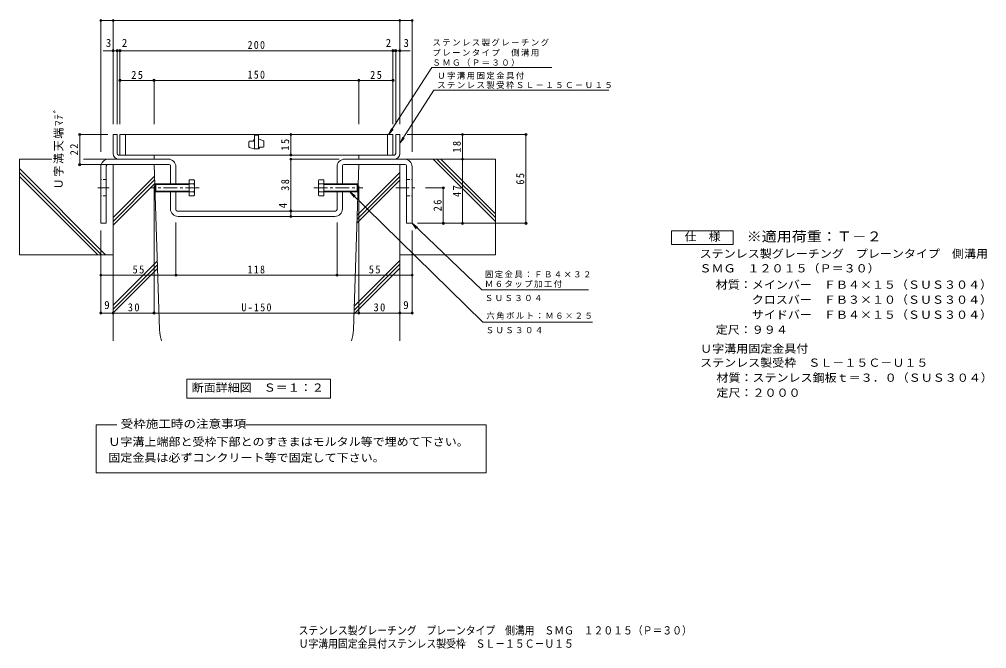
# Model space of a CAD drawing. Units: millimetres at full size. Extents: x -306 to 403, y -393 to 321.
# Drawn here: x -306 to 403, y -393 to 67 of the extents above; entities that cross this region are included whole.
import ezdxf
from ezdxf.enums import TextEntityAlignment as Align

# ---------------------------------------------------------------- set-up
doc = ezdxf.new("R2010")
doc.units = ezdxf.units.MM
doc.header["$LTSCALE"] = 2
doc.header["$PDMODE"] = 32
doc.header["$PDSIZE"] = 1.6
doc.linetypes.add('CHAIN1', pattern=[8, 5, -1, 1, -1])
doc.linetypes.add('DASHED1', pattern=[1.8, 1.2, -0.6])
for name, color, linetype, lineweight in [('D-1', 2, 'Continuous', 9), ('D-2', 3, 'Continuous', 9), ('D-4', 7, 'Continuous', 9), ('D-5', 7, 'Continuous', 9), ('D-6', 6, 'Continuous', 9), ('D-8', 3, 'Continuous', 9), ('D-A', 2, 'Continuous', 9)]:
    doc.layers.add(name, color=color, linetype=linetype, lineweight=lineweight)
doc.layers.add('F-0_F-0ﾚｲﾔ', color=2, linetype='Continuous')
doc.styles.add('ＭＳ ゴシック', font='')
doc.styles.get('ＭＳ ゴシック').set_extended_font_data('MS Gothic')

msp = doc.modelspace()

# ---------------------------------------------------------------- linework, layer by layer
at = {"layer": 'D-1'}
for p, q in [((-233.897, -16.927), (-236.897, -16.927)), ((-236.897, -30.927), (-236.897, -16.927)), ((-233.897, -30.927), (-233.897, -16.927)), ((-29.897, -16.927), (-26.897, -16.927)), ((-29.897, -30.927), (-29.897, -16.927)), ((-26.897, -30.927), (-26.897, -16.927)), ((-232.897, -31.927), (-206.897, -31.927)), ((-232.897, -34.927), (-206.897, -34.927)), ((-206.897, -34.927), (-206.897, -31.927)), ((-30.897, -31.927), (-56.897, -31.927)), ((-56.897, -34.927), (-56.897, -31.927)), ((-30.897, -34.927), (-56.897, -34.927))]:
    msp.add_line(p, q, dxfattribs=at)
for centre, radius, start, end in [((-232.897, -30.927), 4, 180, 270), ((-232.897, -30.927), 1, 180, 270), ((-30.897, -30.927), 1, 270, 0), ((-30.897, -30.927), 4, 270, 0)]:
    msp.add_arc(centre, radius, start, end, dxfattribs=at)
at = {"layer": 'D-2'}
for p, q in [((-231.897, -31.927), (-231.897, -16.927)), ((-31.897, -16.927), (-231.897, -16.927)), ((-227.897, -31.927), (-227.897, -16.927)), ((-133.897, -21.177), (-133.897, -20.927)), ((-133.397, -17.427), (-133.397, -27.427)), ((-130.397, -17.427), (-133.397, -17.427)), ((-130.397, -17.427), (-130.397, -27.427)), ((-129.897, -20.427), (-130.397, -20.427)), ((-126.729, -21.559), (-129.897, -20.427)), ((-35.897, -16.927), (-35.897, -31.927)), ((-31.897, -16.927), (-31.897, -31.927)), ((-137.397, -25.825), (-137.397, -22.177)), ((-137.065, -26.296), (-133.897, -27.427)), ((-136.897, -21.677), (-134.397, -21.677)), ((-130.397, -27.427), (-133.897, -27.427)), ((-129.897, -26.927), (-129.897, -26.677)), ((-129.397, -26.177), (-126.897, -26.177)), ((-126.397, -22.029), (-126.397, -25.677)), ((-31.897, -31.927), (-231.897, -31.927))]:
    msp.add_line(p, q, dxfattribs=at)
for centre, start, end in [((-134.397, -21.177), 270, 0), ((-133.397, -20.927), 90, 180), ((-136.897, -22.177), 90, 180), ((-136.897, -25.825), 180, 250.34616), ((-130.397, -26.927), 270, 0), ((-129.397, -26.677), 90, 180), ((-126.897, -25.677), 270, 0), ((-126.897, -22.029), 0, 70.34616)]:
    msp.add_arc(centre, 0.5, start, end, dxfattribs=at)
at = {"layer": 'D-4'}
for p, q in [((-245.897, 67.245), (-245.897, -29.581)), ((-236.897, 66.645), (-245.897, 66.645)), ((-236.897, -9.336), (-236.897, 67.245)), ((-26.897, 66.645), (-236.897, 66.645)), ((-26.897, -9.336), (-26.897, 67.245)), ((-26.897, 66.645), (-17.897, 66.645)), ((-17.897, 67.245), (-17.897, -29.581)), ((-232.897, 44.506), (-244.093, 44.506)), ((-233.897, -9.336), (-233.897, 45.106)), ((-231.897, 44.506), (-232.897, 44.506)), ((-231.897, -9.336), (-231.897, 45.106)), ((-231.897, 44.506), (-31.897, 44.506)), ((-31.897, -9.336), (-31.897, 45.106)), ((-29.897, -9.336), (-29.897, 45.106)), ((-206.897, 22.756), (-231.897, 22.756)), ((-206.897, -9.336), (-206.897, 23.356)), ((-56.897, 22.756), (-206.897, 22.756)), ((-56.897, -9.336), (-56.897, 23.356)), ((-56.897, 22.756), (-31.897, 22.756)), ((-261.962, -16.927), (-240.732, -16.927)), ((-261.362, -16.927), (-261.362, -38.927)), ((-106.688, -31.927), (-106.688, -16.927)), ((66.083, -16.927), (-21.489, -16.927)), ((19.033, -34.927), (19.033, -16.927)), ((65.483, -16.927), (65.483, -81.927)), ((-107.288, -34.927), (-71.297, -34.927)), ((-106.688, -72.927), (-106.688, -34.927)), ((37.856, -34.927), (-9.577, -34.927)), ((19.033, -34.927), (19.033, -81.927)), ((-261.962, -38.927), (-240.732, -38.927)), ((-206.897, -148.27), (-206.897, -54.54)), ((-56.897, -148.27), (-56.897, -54.54)), ((5.55, -55.927), (-8.117, -55.927)), ((4.95, -81.927), (4.95, -55.927)), ((-106.688, -76.927), (-106.688, -72.927)), ((-190.897, -120.528), (-190.897, -81.248)), ((-72.897, -120.528), (-72.897, -81.248)), ((66.083, -81.927), (-13.897, -81.927)), ((-245.897, -148.27), (-245.897, -87.301)), ((-17.897, -148.27), (-17.897, -87.301)), ((-245.897, -119.928), (-190.897, -119.928)), ((-190.897, -119.928), (-72.897, -119.928)), ((-72.897, -119.928), (-17.897, -119.928)), ((-245.897, -147.67), (-236.897, -147.67)), ((-236.897, -147.67), (-206.897, -147.67)), ((-206.897, -147.67), (-56.897, -147.67)), ((-56.897, -147.67), (-26.897, -147.67)), ((-26.897, -147.67), (-17.897, -147.67))]:
    msp.add_line(p, q, dxfattribs=at)
msp.add_lwpolyline([(-31.897, 44.506), (-30.897, 44.506), (-19.365, 44.506)], dxfattribs=at)
for p in [(-245.897, 66.645), (-236.897, 66.645), (-26.897, 66.645), (-17.897, 66.645), (-236.897, 44.506), (-233.897, 44.506), (-231.897, 44.506), (-31.897, 44.506), (-29.897, 44.506), (-26.897, 44.506), (-231.897, 22.756), (-206.897, 22.756), (-56.897, 22.756), (-31.897, 22.756), (-261.362, -16.927), (-106.688, -16.927), (19.033, -16.927), (65.483, -16.927), (-106.688, -31.927), (-106.688, -34.927), (19.033, -34.927), (-261.362, -38.927), (4.95, -55.927), (-106.688, -72.927), (-106.688, -76.927), (4.95, -81.927), (19.033, -81.927), (65.483, -81.927), (-245.897, -119.928), (-190.897, -119.928), (-72.897, -119.928), (-17.897, -119.928), (-245.897, -147.67), (-236.897, -147.67), (-206.897, -147.67), (-56.897, -147.67), (-26.897, -147.67), (-17.897, -147.67)]:
    msp.add_point(p, dxfattribs=at)
at = {"layer": 'D-5'}
for p, q in [((-35.111, -16.927), (-3.503, 32.253)), ((-3.503, 32.253), (84.542, 32.253)), ((-26.897, -23.295), (-1.867, 15.651)), ((126.161, 15.651), (-1.867, 15.651)), ((-35.111, -16.927), (-32.979, -12.404)), ((-35.111, -16.927), (-31.881, -13.11)), ((-26.897, -23.295), (-24.766, -18.771)), ((-26.897, -23.295), (-23.668, -19.477)), ((-63.492, -58.927), (33.856, -154.361)), ((-63.492, -58.927), (-59.495, -61.931)), ((-63.492, -58.927), (-60.409, -62.864)), ((-17.897, -81.927), (-14.814, -85.864)), ((-17.897, -81.927), (-13.9, -84.931)), ((-17.897, -81.927), (33.27, -130.749)), ((111.385, -130.749), (33.27, -130.749)), ((114.286, -154.361), (33.856, -154.361)), ((-182.967, -196.022), (-77.767, -196.022)), ((-182.967, -196.022), (-182.967, -210.022)), ((-77.767, -196.022), (-77.767, -210.022)), ((-182.967, -210.022), (-77.767, -210.022)), ((-249.386, -229.573), (-234.169, -229.573)), ((-249.386, -264.74), (-249.386, -229.573))]:
    msp.add_line(p, q, dxfattribs=at)
msp.add_lwpolyline([(172.149, -97.446), (172.149, -87.446), (217.149, -87.446), (217.149, -97.446)], close=True, dxfattribs=at)
msp.add_lwpolyline([(-139.455, -229.573), (36.413, -229.573), (36.413, -264.74), (-249.386, -264.74)], dxfattribs=at)
at = {"layer": 'D-6'}
for p, q in [((-305.577, -34.927), (-305.577, -104.927)), ((-281.773, -34.927), (-305.577, -34.927)), ((-241.897, -34.927), (-258.649, -34.927)), ((-23.147, -34.927), (43.103, -34.927)), ((43.103, -80.61), (-2.58, -34.927)), ((43.103, -77.781), (0.249, -34.927)), ((43.103, -74.953), (3.077, -34.927)), ((43.103, -34.927), (43.103, -104.927)), ((-242.535, -104.927), (-305.577, -41.885)), ((-206.897, -38.927), (-236.897, -38.927)), ((-236.897, -38.927), (-236.897, -167.97)), ((-202.864, -159.927), (-206.897, -38.927)), ((-60.93, -159.927), (-56.897, -38.927)), ((-26.897, -38.927), (-56.897, -38.927)), ((-26.897, -38.927), (-26.897, -167.97)), ((-245.363, -104.927), (-305.577, -44.713)), ((-248.191, -104.927), (-305.577, -47.542)), ((-236.897, -77.665), (-206.615, -47.383)), ((-58.231, -78.932), (-26.897, -47.598)), ((-58.133, -76.006), (-26.897, -44.77)), ((-236.897, -80.493), (-206.524, -50.12)), ((-236.897, -83.322), (-206.433, -52.857)), ((-58.328, -81.858), (-26.897, -50.427)), ((-236.897, -104.927), (-305.577, -104.927)), ((-26.897, -104.927), (43.103, -104.927)), ((-236.897, -141.958), (-204.541, -109.602)), ((-236.897, -144.786), (-204.45, -112.339)), ((-60.448, -145.442), (-26.897, -111.892)), ((-60.35, -142.516), (-26.897, -109.063)), ((-236.897, -147.615), (-204.359, -115.076)), ((-60.545, -148.368), (-26.897, -114.72))]:
    msp.add_line(p, q, dxfattribs=at)
for centre, start, end in [((-172.88, -158.927), 181.90909, 197.54433), ((-90.914, -158.927), 342.45567, 358.09091)]:
    msp.add_arc(centre, 30, start, end, dxfattribs=at)
at = {"layer": 'D-8'}
for p, q in [((-196.497, -34.927), (-240.297, -34.927)), ((-67.297, -34.927), (-23.497, -34.927)), ((-241.897, -39.927), (-241.897, -81.927)), ((-195.897, -38.927), (-240.897, -38.927)), ((-194.897, -52.927), (-194.897, -39.927)), ((-190.897, -52.927), (-190.897, -40.527)), ((-72.897, -52.927), (-72.897, -40.527)), ((-68.897, -52.927), (-68.897, -39.927)), ((-67.897, -38.927), (-22.897, -38.927)), ((-21.897, -39.927), (-21.897, -81.927)), ((-194.897, -71.327), (-194.897, -58.927)), ((-190.897, -71.927), (-190.897, -58.927)), ((-72.897, -71.927), (-72.897, -58.927)), ((-68.897, -71.327), (-68.897, -58.927)), ((-73.897, -72.927), (-189.897, -72.927)), ((-74.497, -76.927), (-189.297, -76.927))]:
    msp.add_line(p, q, dxfattribs=at)
at = {"layer": 'D-8', "linetype": 'CHAIN1'}
for p, q in [((-248.04, -55.927), (-239.783, -55.927)), ((-29.942, -55.927), (-14.465, -55.927))]:
    msp.add_line(p, q, dxfattribs=at)
at = {"layer": 'D-8', "linetype": 'DASHED1'}
for p, q in [((-241.897, -49.927), (-245.897, -49.927)), ((-21.897, -49.927), (-17.897, -49.927)), ((-241.897, -61.927), (-245.897, -61.927)), ((-21.897, -61.927), (-17.897, -61.927))]:
    msp.add_line(p, q, dxfattribs=at)
at = {"layer": 'D-8'}
for points in [[(-245.897, -40.527), (-245.897, -81.927), (-241.897, -81.927)], [(-17.897, -40.527), (-17.897, -81.927), (-21.897, -81.927)]]:
    msp.add_lwpolyline(points, dxfattribs=at)
for centre, radius, start, end in [((-240.297, -40.527), 5.6, 90, 180), ((-196.497, -40.527), 5.6, 0, 90), ((-67.297, -40.527), 5.6, 90, 180), ((-23.497, -40.527), 5.6, 0, 90), ((-240.897, -39.927), 1, 90, 180), ((-195.897, -39.927), 1, 0, 90), ((-67.897, -39.927), 1, 90, 180), ((-22.897, -39.927), 1, 0, 90), ((-189.297, -71.327), 5.6, 180, 270), ((-189.897, -71.927), 1, 180, 270), ((-74.497, -71.327), 5.6, 270, 0), ((-73.897, -71.927), 1, 270, 0)]:
    msp.add_arc(centre, radius, start, end, dxfattribs=at)
at = {"layer": 'D-A', "linetype": 'CHAIN1'}
for p, q in [((-173.887, -55.927), (-209.781, -55.927)), ((-89.907, -55.927), (-54.013, -55.927))]:
    msp.add_line(p, q, dxfattribs=at)
at = {"layer": 'D-A'}
for p, q in [((-206.248, -53.469), (-205.707, -52.927)), ((-181.248, -53.469), (-206.248, -53.469)), ((-206.248, -58.386), (-206.248, -53.469)), ((-181.248, -52.927), (-205.707, -52.927)), ((-205.707, -52.927), (-205.707, -58.927)), ((-177.695, -50.154), (-181.248, -50.154)), ((-181.248, -50.154), (-181.248, -61.701)), ((-177.695, -53.04), (-181.248, -53.04)), ((-177.695, -50.154), (-177.248, -50.927)), ((-177.248, -60.927), (-177.248, -50.927)), ((-86.099, -50.154), (-86.546, -50.927)), ((-86.546, -60.927), (-86.546, -50.927)), ((-86.099, -50.154), (-82.546, -50.154)), ((-86.099, -53.04), (-82.546, -53.04)), ((-82.546, -50.154), (-82.546, -61.701)), ((-82.546, -52.927), (-58.087, -52.927)), ((-82.546, -53.469), (-57.546, -53.469)), ((-57.546, -53.469), (-58.087, -52.927)), ((-58.087, -52.927), (-58.087, -58.927)), ((-57.546, -58.386), (-57.546, -53.469)), ((-181.248, -58.386), (-206.248, -58.386)), ((-206.248, -58.386), (-205.707, -58.927)), ((-181.248, -58.927), (-205.707, -58.927)), ((-177.695, -58.814), (-181.248, -58.814)), ((-177.695, -61.701), (-181.248, -61.701)), ((-177.248, -60.927), (-177.695, -61.701)), ((-86.546, -60.927), (-86.099, -61.701)), ((-86.099, -58.814), (-82.546, -58.814)), ((-86.099, -61.701), (-82.546, -61.701)), ((-82.546, -58.386), (-57.546, -58.386)), ((-82.546, -58.927), (-58.087, -58.927)), ((-57.546, -58.386), (-58.087, -58.927))]:
    msp.add_line(p, q, dxfattribs=at)
for centre, radius, start, end in [((-180.646, -51.858), 3.408, 4.38425, 29.99998), ((-180.095, -51.507), 2.848, 327.42444, 358.1913), ((-186.802, -55.927), 9.553, 342.41203, 17.58795), ((-83.148, -51.858), 3.408, 150.00002, 175.61575), ((-83.699, -51.507), 2.848, 181.8087, 212.57556), ((-76.992, -55.927), 9.553, 162.41205, 197.58797), ((-180.095, -60.347), 2.848, 1.80869, 32.57555), ((-180.646, -59.997), 3.408, 330, 355.61574), ((-83.148, -59.997), 3.408, 184.38426, 210), ((-83.699, -60.347), 2.848, 147.42445, 178.19131)]:
    msp.add_arc(centre, radius, start, end, dxfattribs=at)

# ---------------------------------------------------------------- texts
at = {"layer": 'D-4', "color": 2, "style": 'ＭＳ ゴシック'}
for s, p in [('3', (-242.268, 45.506)), ('2', (-230.529, 45.506)), ('2', (-37.265, 45.506)), ('3', (-24.237, 45.506)), ('9', (-243.397, -146.47)), ('9', (-24.397, -146.47))]:
    msp.add_text(s, height=5.865, dxfattribs=at).set_placement(p, align=Align.BOTTOM_LEFT)
msp.add_text('4', height=5.865, rotation=90, dxfattribs=at).set_placement((-107.888, -70.876), align=Align.BOTTOM_LEFT)
at = {"layer": 'D-4', "color": 2, "char_height": 5.865, "attachment_point": 7, "style": 'ＭＳ ゴシック'}
for s, insert in [('\\T1.27;\\W0.9;200', (-138.397, 45.706)), ('\\T1.27;\\W0.95;25', (-223.647, 23.756)), ('\\T1.27;\\W0.9;150', (-138.397, 23.956)), ('\\T1.27;\\W0.95;25', (-48.647, 23.756)), ('\\T1.27;\\W0.95;55', (-222.647, -118.728)), ('\\T1.27;\\W0.9;118', (-138.397, -118.728)), ('\\T1.27;\\W0.95;55', (-49.647, -118.728)), ('\\T1.27;\\W0.95;30', (-226.147, -146.47)), ('\\T1.28;\\W0.9;U-150', (-142.897, -146.47)), ('\\T1.27;\\W0.95;30', (-46.147, -146.47))]:
    msp.add_mtext(s, dxfattribs=dict(at, insert=insert))
at = {"layer": 'D-4', "color": 2, "char_height": 5.865, "attachment_point": 7, "rotation": 90, "style": 'ＭＳ ゴシック'}
for s, insert in [('\\T1.16;Ｕ字溝天端ﾏﾃﾞ', (-273.182, -57.061)), ('\\T1.27;\\W0.95;15', (-107.888, -28.677)), ('\\T1.27;\\W0.95;22', (-262.562, -32.177)), ('\\T1.27;\\W0.95;18', (17.833, -30.177)), ('\\T1.27;\\W0.95;65', (64.283, -53.677)), ('\\T1.27;\\W0.95;38', (-107.888, -58.177)), ('\\T1.27;\\W0.95;47', (17.833, -62.677)), ('\\T1.27;\\W0.95;26', (3.75, -73.177))]:
    msp.add_mtext(s, dxfattribs=dict(at, insert=insert))
at = {"layer": 'D-5', "color": 2, "style": 'ＭＳ ゴシック'}
for s, width, p in [('仕\u3000様', 1.1, (181.649, -96.446)), ('ステンレス製グレーチング\u3000プレーンタイプ\u3000側溝用', 1.1, (192.719, -108.928)), ('ＳＭＧ\u3000１２０１５（Ｐ＝３０）', 1.1, (192.567, -119.661)), ('材質：メインバー\u3000ＦＢ４×１５（ＳＵＳ３０４）', 1.1, (204.509, -131.622)), ('\u3000\u3000\u3000クロスバー\u3000ＦＢ３×１０（ＳＵＳ３０４）', 1.1, (204.509, -142.622)), ('\u3000\u3000\u3000サイドバー\u3000ＦＢ４×１５（ＳＵＳ３０４）', 1.1, (204.509, -153.622)), ('定尺：９９４', 1.1, (204.509, -164.622)), ('Ｕ字溝用固定金具付', 1.1, (193.081, -178.497)), ('ステンレス製受枠\u3000ＳＬ－１５Ｃ－Ｕ１５', 1.1, (193.081, -188.758)), ('材質：ステンレス鋼板ｔ＝３．０（ＳＵＳ３０４）', 1.1, (205.024, -199.758)), ('断面詳細図\u3000Ｓ＝１：２', 1.1, (-179.367, -207.022)), ('定尺：２０００', 1.1, (205.024, -210.758)), ('受枠施工時の注意事項', 1.15, (-231.392, -233.542)), ('Ｕ字溝上端部と受枠下部とのすきまはモルタル等で埋めて下さい。', 1.1, (-240.392, -246.683)), ('固定金具は必ずコンクリート等で固定して下さい。', 1.1, (-240.392, -258.343))]:
    msp.add_text(s, height=5.865, dxfattribs=dict(at, width=width)).set_placement(p, align=Align.BOTTOM_LEFT)
at = {"layer": 'D-5', "color": 3, "style": 'ＭＳ ゴシック', "width": 1.1}
msp.add_text('※適用荷重：Ｔ－２', height=7.331, dxfattribs=at).set_placement((227.149, -97.446), align=Align.BOTTOM_LEFT)
at = {"layer": 'D-5', "char_height": 4.399, "attachment_point": 7, "style": 'ＭＳ ゴシック'}
for s, insert in [('\\T1.17;ステンレス製グレーチング', (-3.022, 47.778)), ('\\T1.17;プレーンタイプ\u3000側溝用', (-3.022, 40.284)), ('\\T1.17;ＳＭＧ（Ｐ＝３０）', (-3.022, 32.957)), ('\\T1.17;Ｕ字溝用固定金具付', (0.46, 23.413)), ('\\T1.17;ステンレス製受枠ＳＬ－１５Ｃ－Ｕ１５', (0.46, 16.603)), ('\\T1.17;固定金具：ＦＢ４×３２', (35.385, -122.082)), ('\\T1.17;Ｍ６タップ加工付', (35.385, -129.082)), ('\\T1.17;ＳＵＳ３０４', (35.385, -138.97)), ('\\T1.17;六角ボルト：Ｍ６×２５', (36.464, -152.361)), ('\\T1.17;ＳＵＳ３０４', (35.943, -162.493))]:
    msp.add_mtext(s, dxfattribs=dict(at, insert=insert))
at = {"layer": 'F-0_F-0ﾚｲﾔ', "style": 'ＭＳ ゴシック', "width": 0.9}
for s, p in [('ステンレス製グレーチング\u3000プレーンタイプ\u3000側溝用\u3000ＳＭＧ\u3000１２０１５（Ｐ＝３０）', (-101.016, -384.836)), ('Ｕ字溝用固定金具付ステンレス製受枠\u3000ＳＬ－１５Ｃ－Ｕ１５', (-101.016, -394.528))]:
    msp.add_text(s, height=5.865, dxfattribs=at).set_placement(p, align=Align.BOTTOM_LEFT)

doc.saveas('drawing.dxf')
